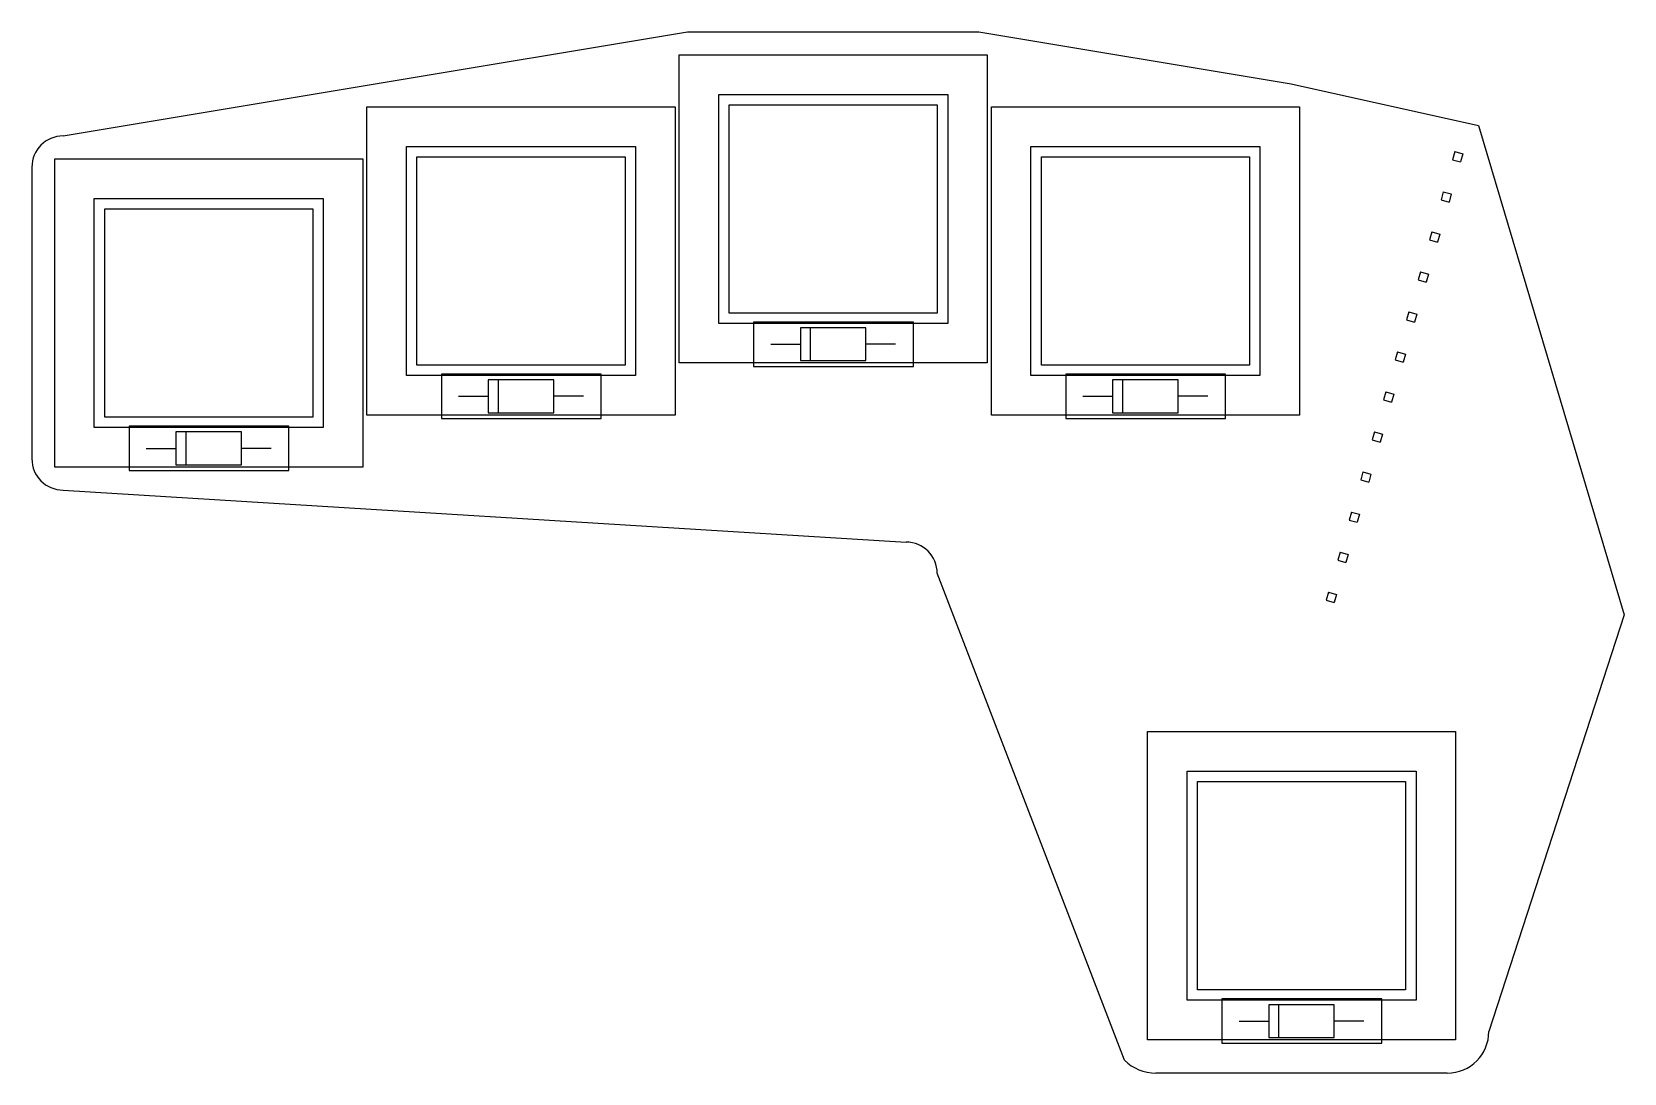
# Model space of a CAD drawing. Header units: metres. Extents: x 52.7 to 149.9, y -132.1 to -68.6.
import ezdxf

# ---------------------------------------------------------------- set-up
doc = ezdxf.new("R2010")
doc.units = ezdxf.units.M

msp = doc.modelspace()

# ---------------------------------------------------------------- linework, layer by layer
for p, q in [((92.202, -69.977), (110.998, -69.977)), ((92.202, -88.773), (92.202, -69.977)), ((110.998, -69.977), (110.998, -88.773)), ((73.152, -73.152), (91.948, -73.152)), ((73.152, -91.948), (73.152, -73.152)), ((91.948, -73.152), (91.948, -91.948)), ((111.252, -73.152), (130.048, -73.152)), ((111.252, -91.948), (111.252, -73.152)), ((130.048, -73.152), (130.048, -91.948)), ((54.102, -76.327), (72.898, -76.327)), ((54.102, -95.123), (54.102, -76.327)), ((72.898, -76.327), (72.898, -95.123)), ((139.525851, -75.885828), (139.385828, -76.374149)), ((139.385828, -76.374149), (139.874149, -76.514172)), ((139.525851, -75.885828), (140.014172, -76.025851)), ((140.014172, -76.025851), (139.874149, -76.514172)), ((138.825733, -78.327432), (138.685709, -78.815753)), ((138.825733, -78.327432), (139.314053, -78.467456)), ((139.314053, -78.467456), (139.17403, -78.955777)), ((138.685709, -78.815753), (139.17403, -78.955777)), ((138.125614, -80.769037), (137.98559, -81.257358)), ((137.98559, -81.257358), (138.473911, -81.397382)), ((138.125614, -80.769037), (138.613935, -80.909061)), ((138.613935, -80.909061), (138.473911, -81.397382)), ((137.425495, -83.210642), (137.285471, -83.698963)), ((137.425495, -83.210642), (137.913816, -83.350666)), ((137.913816, -83.350666), (137.773792, -83.838986)), ((137.285471, -83.698963), (137.773792, -83.838986)), ((136.725376, -85.652246), (136.585352, -86.140567)), ((136.585352, -86.140567), (137.073673, -86.280591)), ((136.725376, -85.652246), (137.213697, -85.79227)), ((137.213697, -85.79227), (137.073673, -86.280591)), ((136.025257, -88.093851), (135.885233, -88.582172)), ((136.025257, -88.093851), (136.513578, -88.233875)), ((136.513578, -88.233875), (136.373554, -88.722196)), ((110.998, -88.773), (92.202, -88.773)), ((135.885233, -88.582172), (136.373554, -88.722196)), ((135.325138, -90.535456), (135.185114, -91.023777)), ((135.185114, -91.023777), (135.673435, -91.163801)), ((135.325138, -90.535456), (135.813459, -90.67548)), ((135.813459, -90.67548), (135.673435, -91.163801)), ((91.948, -91.948), (73.152, -91.948)), ((130.048, -91.948), (111.252, -91.948)), ((134.625719, -92.974619), (134.484995, -93.465382)), ((134.625719, -92.974619), (135.11404, -93.114643)), ((135.11404, -93.114643), (134.973316, -93.605405)), ((134.484995, -93.465382), (134.973316, -93.605405)), ((72.898, -95.123), (54.102, -95.123)), ((133.9249, -95.418665), (133.784877, -95.906986)), ((133.784877, -95.906986), (134.273198, -96.04701)), ((133.9249, -95.418665), (134.413221, -95.558689)), ((134.413221, -95.558689), (134.273198, -96.04701)), ((133.224781, -97.86027), (133.084758, -98.348591)), ((133.224781, -97.86027), (133.713102, -98.000294)), ((133.713102, -98.000294), (133.573079, -98.488615)), ((133.084758, -98.348591), (133.573079, -98.488615)), ((132.524663, -100.301875), (132.384639, -100.790196)), ((132.384639, -100.790196), (132.87296, -100.930219)), ((132.524663, -100.301875), (133.012984, -100.441898)), ((133.012984, -100.441898), (132.87296, -100.930219)), ((131.824544, -102.743479), (131.68452, -103.2318)), ((131.824544, -102.743479), (132.312865, -102.883503)), ((132.312865, -102.883503), (132.172841, -103.371824)), ((131.68452, -103.2318), (132.172841, -103.371824)), ((120.777, -111.252), (139.573, -111.252)), ((120.777, -130.048), (120.777, -111.252)), ((139.573, -111.252), (139.573, -130.048)), ((139.573, -130.048), (120.777, -130.048))]:
    msp.add_line(p, q)
at = {"layer": 'Cmts', "color": 1}
for p, q in [((95.25, -73.025), (107.95, -73.025)), ((95.25, -85.725), (95.25, -73.025)), ((107.95, -73.025), (107.95, -85.725)), ((76.2, -76.2), (88.9, -76.2)), ((76.2, -88.9), (76.2, -76.2)), ((88.9, -76.2), (88.9, -88.9)), ((114.3, -76.2), (127, -76.2)), ((114.3, -88.9), (114.3, -76.2)), ((127, -76.2), (127, -88.9)), ((57.15, -79.375), (69.85, -79.375)), ((57.15, -92.075), (57.15, -79.375)), ((69.85, -79.375), (69.85, -92.075)), ((107.95, -85.725), (95.25, -85.725)), ((88.9, -88.9), (76.2, -88.9)), ((127, -88.9), (114.3, -88.9)), ((69.85, -92.075), (57.15, -92.075)), ((123.825, -114.3), (136.525, -114.3)), ((123.825, -127), (123.825, -114.3)), ((136.525, -114.3), (136.525, -127)), ((136.525, -127), (123.825, -127))]:
    msp.add_line(p, q, dxfattribs=at)
at = {"layer": 'Eco2', "color": 4}
for p, q in [((94.615, -72.39), (108.585, -72.39)), ((94.615, -86.36), (94.615, -72.39)), ((108.585, -72.39), (108.585, -86.36)), ((75.565, -75.565), (89.535, -75.565)), ((75.565, -89.535), (75.565, -75.565)), ((89.535, -75.565), (89.535, -89.535)), ((113.665, -75.565), (127.635, -75.565)), ((113.665, -89.535), (113.665, -75.565)), ((127.635, -75.565), (127.635, -89.535)), ((56.515, -78.74), (70.485, -78.74)), ((56.515, -92.71), (56.515, -78.74)), ((70.485, -78.74), (70.485, -92.71)), ((108.585, -86.36), (94.615, -86.36)), ((89.535, -89.535), (75.565, -89.535)), ((127.635, -89.535), (113.665, -89.535)), ((70.485, -92.71), (56.515, -92.71)), ((123.19, -113.665), (137.16, -113.665)), ((123.19, -127.635), (123.19, -113.665)), ((137.16, -113.665), (137.16, -127.635)), ((137.16, -127.635), (123.19, -127.635))]:
    msp.add_line(p, q, dxfattribs=at)
at = {"layer": 'Edge', "color": 2}
for p, q in [((73.66, -71.755), (92.71, -68.58)), ((92.71, -68.58), (110.49, -68.58)), ((110.49, -68.58), (129.54, -71.755)), ((54.61, -74.93), (73.66, -71.755)), ((129.54, -71.755), (140.97, -74.295)), ((140.97, -74.295), (149.86, -104.14)), ((52.705, -76.835), (52.705, -94.615)), ((54.61, -96.52), (106.045, -99.695)), ((119.38, -131.290923), (107.95, -101.6)), ((149.86, -104.14), (141.605, -129.54)), ((139.065, -132.08), (121.285, -132.08))]:
    msp.add_line(p, q, dxfattribs=at)
for centre, radius, start, end in [((54.61, -76.835), 1.905, 90, 180), ((54.61, -94.615), 1.905, 180, 270), ((106.045, -101.6), 1.905, 0, 90), ((139.065, -129.54), 2.54, -90, 0), ((121.285, -129.385923), 2.694077, -135, -90)]:
    msp.add_arc(centre, radius, start, end, dxfattribs=at)
at = {"layer": 'FCrtYd', "color": 7}
for p, q in [((96.74, -86.28), (96.74, -88.98)), ((106.49, -86.28), (96.74, -86.28)), ((106.49, -88.98), (106.49, -86.28)), ((96.74, -88.98), (106.49, -88.98)), ((77.69, -89.455), (77.69, -92.155)), ((87.44, -89.455), (77.69, -89.455)), ((87.44, -92.155), (87.44, -89.455)), ((115.79, -89.455), (115.79, -92.155)), ((125.54, -89.455), (115.79, -89.455)), ((125.54, -92.155), (125.54, -89.455)), ((77.69, -92.155), (87.44, -92.155)), ((115.79, -92.155), (125.54, -92.155)), ((58.64, -92.63), (58.64, -95.33)), ((68.39, -92.63), (58.64, -92.63)), ((68.39, -95.33), (68.39, -92.63)), ((58.64, -95.33), (68.39, -95.33)), ((125.315, -127.555), (125.315, -130.255)), ((135.065, -127.555), (125.315, -127.555)), ((135.065, -130.255), (135.065, -127.555)), ((125.315, -130.255), (135.065, -130.255))]:
    msp.add_line(p, q, dxfattribs=at)
at = {"layer": 'FFab', "color": 5}
for p, q in [((99.6, -86.63), (99.6, -88.63)), ((103.6, -86.63), (99.6, -86.63)), ((100.2, -86.63), (100.2, -88.63)), ((103.6, -88.63), (103.6, -86.63)), ((97.79, -87.63), (99.6, -87.63)), ((105.41, -87.63), (103.6, -87.63)), ((99.6, -88.63), (103.6, -88.63)), ((80.55, -89.805), (80.55, -91.805)), ((84.55, -89.805), (80.55, -89.805)), ((81.15, -89.805), (81.15, -91.805)), ((84.55, -91.805), (84.55, -89.805)), ((118.65, -89.805), (118.65, -91.805)), ((122.65, -89.805), (118.65, -89.805)), ((119.25, -89.805), (119.25, -91.805)), ((122.65, -91.805), (122.65, -89.805)), ((78.74, -90.805), (80.55, -90.805)), ((86.36, -90.805), (84.55, -90.805)), ((116.84, -90.805), (118.65, -90.805)), ((124.46, -90.805), (122.65, -90.805)), ((80.55, -91.805), (84.55, -91.805)), ((118.65, -91.805), (122.65, -91.805)), ((61.5, -92.98), (61.5, -94.98)), ((65.5, -92.98), (61.5, -92.98)), ((62.1, -92.98), (62.1, -94.98)), ((65.5, -94.98), (65.5, -92.98)), ((59.69, -93.98), (61.5, -93.98)), ((67.31, -93.98), (65.5, -93.98)), ((61.5, -94.98), (65.5, -94.98)), ((128.175, -127.905), (128.175, -129.905)), ((132.175, -127.905), (128.175, -127.905)), ((128.775, -127.905), (128.775, -129.905)), ((132.175, -129.905), (132.175, -127.905)), ((126.365, -128.905), (128.175, -128.905)), ((133.985, -128.905), (132.175, -128.905)), ((128.175, -129.905), (132.175, -129.905))]:
    msp.add_line(p, q, dxfattribs=at)

doc.saveas('drawing.dxf')
